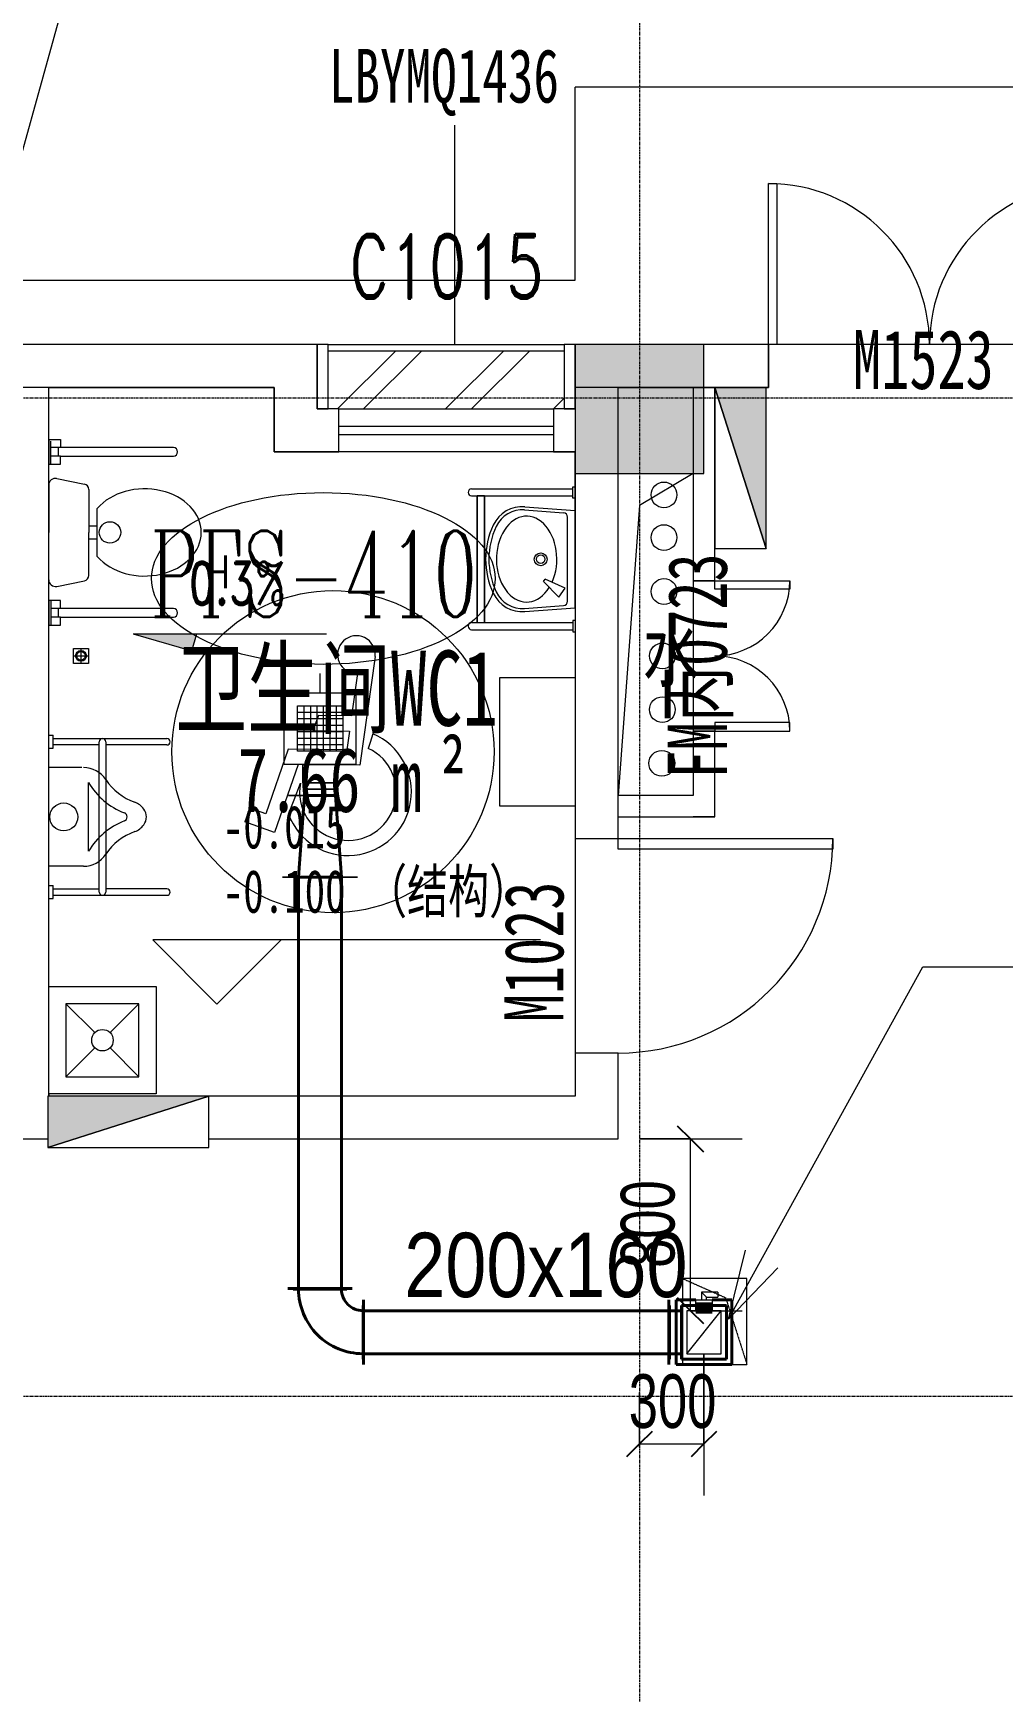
# Model space of a CAD drawing. Header units: millimetres. Extents: x 147808 to 200719, y -28592 to 8154.
# Drawn here: x 162478 to 166991, y -6025 to 1700 of the extents above; entities that cross this region are included whole.
import ezdxf

# ---------------------------------------------------------------- set-up
doc = ezdxf.new("R2010")
doc.units = ezdxf.units.MM
doc.linetypes.add('TJ Dash 2x', pattern=[3, 2, -1])
doc.linetypes.add('轴网线', pattern=[22.24, 12.7, -3.18, 3.18, -3.18])
for name, color, linetype, lineweight in [('0-1', 7, 'Continuous', 5), ('A-ANNO-DIMS', 7, 'Continuous', 5), ('A-ANNO-DIMS-100', 7, 'Continuous', 5), ('M-EQPM-IDEN', 7, 'Continuous', 5)]:
    doc.layers.add(name, color=color, linetype=linetype, lineweight=lineweight)
for name, color, linetype, lineweight, true_color in [('0-2', 7, 'Continuous', 5, 0x515151), ('A-ANNO-NOTE-1', 7, 'Continuous', 5, 0x515151), ('A-ANNO-NOTE-2', 7, 'Continuous', 5, 0x5151ff), ('A-ANNO-NOTE-3', 7, 'Continuous', 5, 0x888888), ('A-AREA-IDEN-1', 7, 'Continuous', 5, 0x515151), ('A-DETL-1', 7, 'TJ Dash 2x', 5, 0x5151ff), ('A-DETL-GENF-1', 7, 'Continuous', 5, 0xe1e1e1), ('A-DETL-GENF-2', 7, 'Continuous', 5, 0x515151), ('A-DETL-GENF-3', 7, 'Continuous', 5, 0x888888), ('A-DETL-MEDM-1', 7, 'Continuous', 5, 0x515151), ('A-DETL-WIDE-1', 7, 'Continuous', 80, 0xff8000), ('A-DOOR-1', 7, 'Continuous', 5, 0x515151), ('A-DOOR-2', 7, 'Continuous', 5, 0x5151be), ('A-DOOR-IDEN-1', 7, 'Continuous', 5, 0x515151), ('A-FLOR-1', 7, 'Continuous', 5, 0x7f7f7f), ('A-GENM-1', 7, 'Continuous', 5, 0xff51ff), ('A-GLAZ-1', 7, 'Continuous', 5, 0x515151), ('A-GLAZ-CWMG-1', 7, 'Continuous', 5, 0x8b8b8b), ('A-GLAZ-CWMG-2', 7, 'Continuous', 5, 0x515151), ('A-GLAZ-IDEN-1', 7, 'Continuous', 5, 0x515151), ('A-WALL-1', 7, 'Continuous', 5, 0x515151), ('A-WALL-IDEN-1', 7, 'Continuous', 5, 0x5151ff), ('A-WALL-IDEN-2', 7, 'Continuous', 5, 0x515151), ('G-ANNO-DIMS-1', 7, 'Continuous', 5, 0x515151), ('G-ANNO-DIMS-2', 7, 'Continuous', 5, 0x5151ff), ('G-ANNO-TEXT-2', 3, 'Continuous', 5, 0x00ff00), ('M-EQPM-1', 4, 'Continuous', 5, 0x00ffff), ('M-EQPM-IDEN-1', 3, 'Continuous', 5, 0x00ff00), ('M-HVAC-DUCT-1', 7, 'Continuous', 40, 0xff8000), ('M-HVAC-DUCT-2', 7, 'Continuous', 5, 0xff8000), ('M-HVAC-DUCT-7', 7, 'Continuous', 13, 0xff8000), ('M-HVAC-DUCT-8', 7, 'Continuous', 80, 0xff8000), ('M-HVAC-DUCT-ANNO-1', 7, 'Continuous', 5, 0xff8000), ('M-HVAC-DUCT-IDEN-1', 3, 'Continuous', 5, 0x00ff00), ('P-SANR-FIXT-1', 7, 'Continuous', 5, 0x515151), ('Q-SPCQ-1', 7, 'Continuous', 5, 0x515151), ('S-GRID-1', 7, '轴网线', 5, 0x5151ff)]:
    doc.layers.add(name, color=color, linetype=linetype, lineweight=lineweight, true_color=true_color)
doc.styles.add('Arial', font='arial.ttf', dxfattribs={"width": 0.7, "height": 250})
doc.styles.add('Complex', font='complex_.ttf', dxfattribs={"width": 0.6, "height": 400})
doc.styles.add('RomanD', font='romand__.ttf', dxfattribs={"width": 0.7, "height": 300})
doc.styles.add('RomanD_1', font='romand__.ttf', dxfattribs={"width": 0.7, "height": 200})
doc.styles.add('TJ_FangSong_Narrow_1', font='', dxfattribs={"height": 300})
doc.styles.add('仿宋_2', font='', dxfattribs={"width": 0.7, "height": 275})
doc.styles.add('仿宋_3', font='', dxfattribs={"width": 0.7, "height": 200})
doc.styles.add('仿宋_4', font='', dxfattribs={"width": 0.7, "height": 250})
doc.styles.add('黑体', font='', dxfattribs={"width": 0.7, "height": 300})
doc.styles.add('黑体_1', font='', dxfattribs={"width": 0.7, "height": 350})
doc.styles.get('TJ_FangSong_Narrow_1').set_extended_font_data('TJ_FangSong_Narrow')
doc.styles.get('仿宋_2').set_extended_font_data('FangSong')
doc.styles.get('仿宋_3').set_extended_font_data('FangSong')
doc.styles.get('仿宋_4').set_extended_font_data('FangSong')
doc.styles.get('黑体').set_extended_font_data('SimHei')
doc.styles.get('黑体_1').set_extended_font_data('SimHei')
doc.dimstyles.new('对角线-1_2_250_近', dxfattribs={"dimscale": 304.8, "dimtxt": 255.06485, "dimasz": 0.393701, "dimexe": 0.787402, "dimexo": 0.328084, "dimgap": 0, "dimtad": 1, "dimdec": 0, "dimzin": 0, "dimdsep": 46, "dimtxsty": 'Arial', "dimblk1": 'OBLIQUE', "dimblk2": 'OBLIQUE', "dimsah": 1, "dimcen": 0.09, "dimazin": 0, "dimtfac": 1, "dimtdec": 4, "dimtix": 1, "dimtmove": 0, "dimatfit": 3, "dimfxl": 1, "dimtvp": 1, "dimtolj": 1, "dimtzin": 0, "dimarcsym": 2})

# ---------------------------------------------------------------- blocks, each defined once
blk = doc.blocks.new('TJ单扇平开门 - M1023-2001523-10-001 一层空调通风平面图')
at = {"layer": 'A-DOOR-1'}
for p, q in [((450, -100), (500, -100)), ((450, -1100), (450, -100)), ((500, -100), (500, -1100)), ((500, -1100), (450, -1100))]:
    blk.add_line(p, q, dxfattribs=at)
at = {"layer": 'A-DOOR-2'}
blk.add_arc((500, -100), 1000, 180, 270, dxfattribs=at)
blk = doc.blocks.new('TJ双扇平开门 - M1523-1543865-10-001 一层空调通风平面图')
at = {"layer": 'A-DOOR-1'}
for p, q in [((-750, 100), (-750, 850)), ((-750, 850), (-710, 850)), ((-710, 850), (-710, 100)), ((750, 850), (710, 850)), ((710, 850), (710, 100)), ((750, 100), (750, 850)), ((-710, 100), (-750, 100)), ((710, 100), (750, 100))]:
    blk.add_line(p, q, dxfattribs=at)
at = {"layer": 'A-DOOR-2'}
for centre, start, end in [((-750, 100), 0, 90), ((750, 100), 90, 180)]:
    blk.add_arc(centre, 750, start, end, dxfattribs=at)
blk = doc.blocks.new('挂墙式小便器安全抓杆 - 标准-1341416-10-001 一层空调通风平面图')
at = {"layer": 'Q-SPCQ-1'}
for p, q in [((-380, 0), (-380, -20)), ((-380, 0), (-320, 0)), ((-320, 0), (-320, -20)), ((320, 0), (320, -20)), ((320, 0), (380, 0)), ((380, 0), (380, -20)), ((-380, -20), (-320, -20)), ((-365, -20), (-365, -550)), ((-335, -20), (-335, -235)), ((320, -20), (380, -20)), ((335, -235), (335, -20)), ((365, -20), (365, -550)), ((-350, -235), (350, -235)), ((350, -265), (-350, -265)), ((-335, -550), (-335, -265)), ((335, -550), (335, -265))]:
    blk.add_line(p, q, dxfattribs=at)
for centre, start, end in [((-350, -250), 90, 270), ((350, -250), 270, 90), ((-350, -550), 180, 0), ((350, -550), 180, 0)]:
    blk.add_arc(centre, 15, start, end, dxfattribs=at)
blk = doc.blocks.new('无障碍座便器配抓杆 1 - 标准-1342777-10-001 一层空调通风平面图')
at = {"layer": 'Q-SPCQ-1'}
for p, q in [((-317.5, 0), (-432.5, 0)), ((-432.5, 0), (-432.5, -54)), ((432.5, 0), (317.5, 0)), ((317.5, 0), (317.5, -54)), ((432.5, 0), (432.5, -54)), ((-317.5, -10), (-432.5, -10)), ((-432.5, -54), (-395, -54)), ((-395, -54), (-395, -10)), ((-355, -44), (-395, -44)), ((-395, -54), (-395, -580)), ((-355, -54), (-355, -10)), ((-355, -580), (-355, -54)), ((-355, -54), (-317.5, -54)), ((-317.5, -54), (-317.5, 0)), ((317.5, -10), (425, -10)), ((317.5, -54), (355, -54)), ((355, -54), (355, -10)), ((395, -44), (355, -44)), ((355, -54), (355, -580)), ((395, -54), (395, -10)), ((395, -580), (395, -54)), ((432.5, -54), (395, -54))]:
    blk.add_line(p, q, dxfattribs=at)
for centre in [(-375, -580), (375, -580)]:
    blk.add_arc(centre, 20, 180, 360, dxfattribs=at)
blk = doc.blocks.new('地漏 2D - 地漏 2D-1345155-10-001 一层空调通风平面图')
at = {"layer": 'Q-SPCQ-1'}
for p, q in [((-35, -35), (-35, 35)), ((-35, 35), (35, 35)), ((-35, 0), (35, 0)), ((0, 35), (0, -35)), ((35, 35), (35, -35)), ((35, -35), (-35, -35))]:
    blk.add_line(p, q, dxfattribs=at)
for radius in [25, 20]:
    blk.add_circle((0, 0), radius, dxfattribs=at)
blk = doc.blocks.new('无障碍放物台 2D-3D - 无障碍放物台 2D-3D-1356333-10-001 一层空调通风平面图')
at = {"layer": 'P-SANR-FIXT-1'}
for p, q in [((0, -350), (0, 0)), ((0, 0), (600, 0)), ((600, 0), (600, -350)), ((600, -350), (0, -350))]:
    blk.add_line(p, q, dxfattribs=at)
blk = doc.blocks.new('TJ无障碍-标志 - 1500-874011-10-001 一层空调通风平面图')
at = {"layer": 'A-GENM-1'}
for p, q in [((119.5, 347.7), (47.3, -158.8)), ((37.3, 268.7), (9.8, 70.2)), ((-144.1, 72.1), (-170.7, 2.1)), ((-170.7, 2.1), (0, 0)), ((9.8, 70.2), (-144.1, 72.1)), ((0, 0), (-12.8, -87.7)), ((96.2, -53.8), (87.4, -80.6)), ((109.3, -13.4), (96.2, -53.8)), ((-285.3, -84.4), (-389.9, -385.8)), ((-12.8, -87.7), (-285.3, -84.4)), ((-239.3, -155.3), (-349.5, -472.7)), ((47.3, -158.8), (-239.3, -155.3)), ((-258.2, -320.3), (-228.4, -243)), ((-463.8, -358.9), (-487, -422.8)), ((-389.9, -385.8), (-463.8, -358.9)), ((-284.1, -387.5), (-258.2, -320.3)), ((-349.5, -472.7), (-487, -422.8))]:
    blk.add_line(p, q, dxfattribs=at)
blk.add_circle((-76.9, -96), 750, dxfattribs=at)
for centre, radius, start, end in [((32, 356.2), 87.6, 354.22611, 273.45716), ((-7.3, -284.7), 295.3, 200.38031, 66.73279), ((-7.3, -284.7), 225, 169.32254, 65.09989)]:
    blk.add_arc(centre, radius, start, end, dxfattribs=at)
blk = doc.blocks.new('左右推拉窗 - C1015-1399711-10-001 一层空调通风平面图')
at = {"layer": 'A-GLAZ-1'}
for p, q in [((-490.5, -166.9), (-490.5, 33.1)), ((-490.5, 33.1), (509.5, 33.1)), ((509.5, 33.1), (509.5, -166.9)), ((-490.5, -46.9), (509.5, -46.9)), ((509.5, -86.9), (-490.5, -86.9)), ((509.5, -166.9), (-490.5, -166.9))]:
    blk.add_line(p, q, dxfattribs=at)
blk = doc.blocks.new('矩形竖梃 - 50_300mm 长方形-1954927-10-001 一层空调通风平面图')
at = {"layer": 'A-GLAZ-CWMG-1'}
h = blk.add_hatch(dxfattribs=at)
h.set_pattern_fill('FP_4', color=256, style=0, pattern_type=2)
h.set_pattern_definition([(45, (0, 0), (-251.4472, 251.4472), []), (45, (0, 381), (-251.4472, 251.4472), [])])
h.paths.add_polyline_path([(164900, -50), (164950, -50), (164950, 220), (163850, 220), (163850, -50), (164355.5, -50)], flags=0)
at = {"layer": 'A-GLAZ-CWMG-2'}
for p, q in [((163900, -50), (163850, -50)), ((164950, -50), (164900, -50))]:
    blk.add_line(p, q, dxfattribs=at)
blk = doc.blocks.new('矩形竖梃 - 50_300mm 长方形-V15-10-001 一层空调通风平面图')
at = {"layer": 'A-GLAZ-CWMG-2'}
for p, q in [((-50, 300), (0, 300)), ((-50, 0), (-50, 300)), ((0, 300), (0, 0)), ((0, 0), (-50, 0))]:
    blk.add_line(p, q, dxfattribs=at)
blk = doc.blocks.new('矩形竖梃 - 50_300mm 长方形-V16-10-001 一层空调通风平面图')
at = {"layer": 'A-GLAZ-CWMG-2'}
for p, q in [((0, 300), (-50, 300)), ((-50, 300), (-50, 0)), ((0, 0), (0, 300)), ((-50, 0), (0, 0))]:
    blk.add_line(p, q, dxfattribs=at)
blk = doc.blocks.new('矩形竖梃 - 30mm 正方形-1943085-10-001 一层空调通风平面图')
at = {"layer": 'A-GLAZ-CWMG-2'}
for p, q in [((163850, 250), (164950, 250)), ((164950, 220), (163850, 220))]:
    blk.add_line(p, q, dxfattribs=at)
blk = doc.blocks.new('TJ坐便器-冲洗水箱 - 标准-853893-10-001 一层空调通风平面图')
at = {"layer": 'A-DETL-GENF-2'}
for p, q in [((-251.1, -56.8), (-225, -185.9)), ((-221, -20), (0, -20)), ((221, -20), (0, -20)), ((251.1, -56.8), (225, -185.9)), ((-200.5, -206), (0, -206)), ((-30, -206), (-30, -246)), ((200.5, -206), (0, -206)), ((30, -206), (30, -246)), ((-112.2, -246), (112.2, -246))]:
    blk.add_line(p, q, dxfattribs=at)
blk.add_circle((0, -305), 50, dxfattribs=at)
for centre, radius, start, end in [((-221, -50.7), 30.7, 90, 191.41939), ((221, -50.7), 30.7, 348.58061, 90), ((-200.5, -181), 25, 191.41939, 270), ((200.5, -181), 25, 270, 348.58061)]:
    blk.add_arc(centre, radius, start, end, dxfattribs=at)
blk.add_ellipse((0, -466), major_axis=(0, 264), ratio=0.768939, start_param=0.585686, end_param=5.6975, dxfattribs=at)
blk = doc.blocks.new('无障碍洗脸盆 2D-3D - 无障碍洗脸盆 2D-3D-1354826-10-001 一层空调通风平面图')
at = {"layer": 'A-DETL-GENF-2'}
for p, q in [((-328, 481.5), (-328, 10)), ((-295, 481.5), (-295, 10)), ((295, 481.5), (295, 10)), ((328, 481.5), (328, 10)), ((-295, 455), (295, 455)), ((295, 455), (-295, 455)), ((-295, 455), (-295, 422)), ((295, 422), (-295, 422)), ((-295, 422), (295, 422)), ((295, 422), (295, 455)), ((-244, 234), (-226.8, 0)), ((-229.1, 235.1), (-215.7, 53.5)), ((230, 235.1), (216.7, 53.5)), ((245, 234), (227.8, 0)), ((-176.1, 75.2), (-104.3, 147)), ((-135.1, 46.5), (-92.2, 138.5)), ((-104.3, 147), (-92.2, 138.5)), ((-338, 10), (-338, 0)), ((-285, 10), (-338, 10)), ((-285, 0), (-338, 0)), ((-285, 0), (-285, 10)), ((-226.8, 0), (227.8, 0)), ((-195.8, 35), (196.7, 35)), ((-176.1, 75.2), (-135.1, 46.5)), ((285, 10), (338, 10)), ((285, 0), (285, 10)), ((285, 0), (338, 0)), ((338, 10), (338, 0))]:
    blk.add_line(p, q, dxfattribs=at)
for radius in [30, 20]:
    blk.add_circle((0, 160), radius, dxfattribs=at)
for centre, radius, start, end in [((-311.5, 481.5), 16.5, 0, 180), ((311.5, 481.5), 16.5, 0, 180), ((0.5, 43), 373.2, 64.83077, 115.16923), ((0.5, 43), 358.2, 64.83077, 115.16923), ((-94.4, 245), 150, 115.16923, 184.20947), ((-94.4, 245), 135, 115.16923, 184.20947), ((95.4, 245), 135, 355.79053, 64.83077), ((95.4, 245), 150, 355.79053, 64.83077), ((-195.8, 55), 20, 184.20947, 270), ((196.7, 55), 20, 270, 355.79053)]:
    blk.add_arc(centre, radius, start, end, dxfattribs=at)
blk.add_ellipse((0.5, 225.6), major_axis=(200, 0), ratio=0.703058, start_param=4.145617, end_param=10.275831, dxfattribs=at)
blk = doc.blocks.new('TJ小便器-壁挂式 - 标准-869850-10-001 一层空调通风平面图')
at = {"layer": 'A-DETL-GENF-2'}
for p, q in [((162703.2, -1720), (162550, -1720)), ((162550, -2180), (162550, -1720)), ((162735, -2110), (162735, -1790)), ((162711.2, -2180), (162550, -2180))]:
    blk.add_line(p, q, dxfattribs=at)
blk.add_circle((162620, -1950), 65, dxfattribs=at)
for centre, radius, start, end in [((162711.2, -1845), 125, 33.3897, 90), ((163039.6, -1628.5), 268.3, 213.3897, 250.50602), ((163025.5, -1616.2), 338.5, 210.89349, 248.60828), ((162920, -1966.3), 90, 36.06567, 70.50602), ((162942.4, -1950), 62.3, 323.93433, 36.06567), ((163025.5, -2283.8), 338.5, 111.39172, 149.10651), ((162894.7, -1950), 20, 291.39172, 68.60828), ((162920, -1933.7), 90, 289.49398, 323.93433), ((163039.6, -2271.5), 268.3, 109.49398, 146.6103), ((162711.2, -2055), 125, 270, 326.6103)]:
    blk.add_arc(centre, radius, start, end, dxfattribs=at)
blk = doc.blocks.new('TJ双扇平开门 - FMC0723-2632022-10-001 一层空调通风平面图')
at = {"layer": 'A-DOOR-1'}
for p, q in [((-350, 50), (-350, 400)), ((-350, 400), (-310, 400)), ((-310, 400), (-310, 50)), ((350, 400), (310, 400)), ((310, 400), (310, 50)), ((350, 50), (350, 400)), ((-310, 50), (-350, 50)), ((310, 50), (350, 50))]:
    blk.add_line(p, q, dxfattribs=at)
at = {"layer": 'A-DOOR-2'}
for centre, start, end in [((-350, 50), 0, 90), ((350, 50), 90, 180)]:
    blk.add_arc(centre, 350, start, end, dxfattribs=at)
blk = doc.blocks.new('拖布池2 2D - 拖布池2 2D-V17-10-001 一层空调通风平面图')
at = {"layer": 'P-SANR-FIXT-1'}
for p, q in [((-250, -250), (-250, 250)), ((-250, 250), (250, 250)), ((250, 250), (250, -250)), ((-170, 170), (-35.4, 35.4)), ((-170, 170), (-170, -170)), ((170, 170), (-170, 170)), ((170, 170), (35.4, 35.4)), ((170, -170), (170, 170)), ((-35.4, -35.4), (-170, -170)), ((35.4, -35.4), (170, -170)), ((-170, -170), (170, -170)), ((250, -250), (-250, -250))]:
    blk.add_line(p, q, dxfattribs=at)
blk.add_circle((0, 0), 50, dxfattribs=at)
blk = doc.blocks.new('消火栓明装 - 消火栓明装-1641868-10-001 一层空调通风平面图')
at = {"layer": 'A-DETL-GENF-3'}
blk.add_hatch(color=256, dxfattribs=at).paths.add_polyline_path([(-375, -240), (375, 0), (-375, 0)], flags=0)
at = {"layer": 'A-DETL-GENF-2'}
for p, q in [((375, 0), (-375, -240)), ((-375, -240), (375, 0)), ((375, 0), (-375, 0)), ((-375, 0), (-375, -240)), ((375, -240), (375, 0)), ((-375, -240), (375, -240))]:
    blk.add_line(p, q, dxfattribs=at)
blk = doc.blocks.new('雨水管 2d - 地漏 R50-1793327-10-001 一层空调通风平面图')
at = {"layer": 'Q-SPCQ-1'}
blk.add_circle((0, 0), 60, dxfattribs=at)
blk = doc.blocks.new('TJ符号_排水箭头_小 - 排水箭头 小-2094122-10-001 一层空调通风平面图')
at = {"layer": 'A-ANNO-NOTE-3'}
blk.add_hatch(color=256, dxfattribs=at).paths.add_polyline_path([(2.73, -0.78), (0, 0), (2.953, 0)], flags=0)
at = {"layer": 'A-ANNO-NOTE-2'}
for p, q in [((0, 0), (2.73, -0.78)), ((0, 0), (9, 0)), ((2.73, -0.78), (2.953, 0))]:
    blk.add_line(p, q, dxfattribs=at)
blk = doc.blocks.new('高程点 - 相对高程点-103621-10-001 一层空调通风平面图')
at = {"layer": 'G-ANNO-DIMS-2'}
for p, q in [((15.062, 2.987), (-2.987, 2.987)), ((0, 0), (-2.987, 2.987)), ((0, 0), (2.987, 2.987))]:
    blk.add_line(p, q, dxfattribs=at)
blk = doc.blocks.new('YXQH_AR_B9-20_rvt-1-10-001 一层空调通风平面图')
at = {"layer": 'A-DETL-GENF-1'}
h = blk.add_hatch(color=256, dxfattribs=at)
h.paths.add_polyline_path([(173675, -17700), (174325, -17700), (174325, -17050), (173675, -17050)], flags=0)
h.paths.add_polyline_path([(191516.7, -17700), (191650, -17700), (191650, -17100), (191050, -17100), (191050, -17700), (191450, -17700)], flags=0)
h.paths.add_polyline_path([(183000, -17700), (183000, -17100), (182400, -17100), (182400, -17700)], flags=0)
h.paths.add_polyline_path([(165000, -17650), (165600, -17650), (165600, -17050), (165000, -17050), (165000, -17478.6)], flags=0)
h.paths.add_polyline_path([(156350, -17650), (156950, -17650), (156950, -17050), (156350, -17050), (156350, -17450)], flags=0)
h.paths.add_polyline_path([(171300, -9350), (171300, -8750), (170700, -8750), (170700, -9350), (171100, -9350)], flags=0)
h.paths.add_polyline_path([(176400, -9050), (176800, -9050), (176800, -8450), (176200, -8450), (176200, -9050)], flags=0)
h.paths.add_polyline_path([(191578.1, -9050), (191650, -9050), (191650, -8450), (191050, -8450), (191050, -9050), (191450, -9050)], flags=0)
h.paths.add_polyline_path([(183000, -9050), (183000, -8450), (182400, -8450), (182400, -9050)], flags=0)
h.paths.add_polyline_path([(156950, -9000), (156950, -8400), (156350, -8400), (156350, -9000), (156550, -9000)], flags=0)
h.paths.add_polyline_path([(165000, -9000), (165600, -9000), (165600, -8400), (165000, -8400)], flags=0)
h.paths.add_polyline_path([(191250, -7200), (191650, -7200), (191650, -6800), (191250, -6800), (191250, -7000)], flags=0)
h.paths.add_polyline_path([(182950, -7000), (182950, -6500), (182550, -6500), (182550, -7000)], flags=0)
h.paths.add_polyline_path([(171100, -6350), (171100, -5950), (170900, -5950), (170900, -6350)], flags=0)
h.paths.add_polyline_path([(173750, -6350), (173950, -6350), (173950, -5950), (173750, -5950), (173750, -6150)], flags=0)
h.paths.add_polyline_path([(168050, -6350), (168250, -6350), (168250, -5950), (168050, -5950), (168050, -6150)], flags=0)
h.paths.add_polyline_path([(173873.6, -4365), (173950, -4365), (173950, -3965), (173750, -3965), (173750, -4365)], flags=0)
h.paths.add_polyline_path([(171042.4, -4365), (171100, -4365), (171100, -3965), (170900, -3965), (170900, -4365)], flags=0)
h.paths.add_polyline_path([(168250, -4365), (168250, -3965), (168050, -3965), (168050, -4365), (168126.4, -4365)], flags=0)
h.paths.add_polyline_path([(168050, -2025), (168250, -2025), (168250, -1625), (168050, -1625)], flags=0)
h.paths.add_polyline_path([(173750, -2025), (173950, -2025), (173950, -1625), (173750, -1625), (173750, -1885)], flags=0)
h.paths.add_polyline_path([(170958.9, -1775), (171100, -1775), (171100, -1375), (170900, -1375), (170900, -1775)], flags=0)
h.paths.add_polyline_path([(165015.3, -350), (165600, -350), (165600, 250), (165000, 250), (165000, -350), (165012.5, -350)], flags=0)
h.paths.add_polyline_path([(156950, -350), (156950, 250), (156350, 250), (156350, -350), (156550, -350)], flags=0)
h.paths.add_polyline_path([(176600, -350), (176800, -350), (176800, 250), (176200, 250), (176200, -350), (176550, -350)], flags=0)
at = {"layer": '0-2'}
for p, q in [((165550, -350), (165300, -500.2)), ((165300, -500.2), (165200, -1850))]:
    blk.add_line(p, q, dxfattribs=at)
at = {"layer": 'A-DETL-1'}
for p, q in [((165000, 550), (165000, 1450)), ((165000, 1450), (177900, 1450)), ((156050, 550), (165000, 550)), ((165800, -4100), (165500, -4100)), ((165500, -4100), (165500, -4500)), ((165500, -4100), (165701, -4189.5)), ((165800, -4500), (165800, -4100)), ((165701, -4189.5), (165800, -4500)), ((165500, -4500), (165800, -4500))]:
    blk.add_line(p, q, dxfattribs=at)
at = {"layer": 'A-DETL-MEDM-1'}
for p, q in [((165600, 250), (165000, 250)), ((165000, 250), (165000, -250)), ((165600, -350), (165600, 250)), ((165000, -250), (165000, -350)), ((165000, -350), (165200, -350)), ((165200, -350), (165550, -350)), ((165550, -350), (165600, -350))]:
    blk.add_line(p, q, dxfattribs=at)
at = {"layer": 'A-FLOR-1'}
for p, q in [((165940, 250), (165900, 250)), ((165900, 250), (165900, 50)), ((167360, 250), (165940, 250)), ((162550, 50), (162350, 50)), ((162550, -192.5), (162550, 50)), ((163600, 50), (162550, 50)), ((163600, -250), (163600, 50)), ((165550, 50), (165000, 50)), ((165000, 50), (165000, -250)), ((165650, 50), (165550, 50)), ((165900, 50), (165890, 50)), ((162550, -307.5), (162550, -192.5)), ((162550, -942.5), (162550, -307.5)), ((163900, -250), (163600, -250)), ((165000, -250), (164900, -250)), ((165000, -250), (165000, -412)), ((165000, -350), (165000, -250)), ((165000, -412), (165000, -350)), ((165200, -350), (165550, -350)), ((165200, -1850), (165200, -350)), ((165550, -350), (165550, -850)), ((165000, -412), (165000, -465)), ((165000, -465), (165000, -522.2)), ((165000, -522.2), (165000, -465)), ((165000, -522.2), (165000, -976.8)), ((165550, -850), (165550, -1550)), ((162550, -1057.5), (162550, -942.5)), ((165000, -976.8), (165000, -1035)), ((162550, -1570), (162550, -1057.5)), ((165000, -1035), (165000, -1088)), ((165000, -1088), (165000, -1300)), ((165000, -1300), (165000, -1900)), ((162550, -1630), (162550, -1570)), ((165550, -1550), (165550, -1850)), ((162550, -2270), (162550, -1630)), ((165550, -1850), (165200, -1850)), ((165000, -1900), (165000, -2050)), ((165000, -2050), (165000, -3050)), ((162550, -2330), (162550, -2270)), ((162550, -2740), (162550, -2330)), ((162550, -3240), (162550, -2740)), ((165000, -3050), (165000, -3250)), ((162550, -3250), (162550, -3240)), ((162550, -3240), (162550, -3250)), ((165000, -3250), (163295, -3250))]:
    blk.add_line(p, q, dxfattribs=at)
at = {"layer": 'A-WALL-1'}
for p, q in [((163800, 250), (156550, 250)), ((163800, 50), (163800, 250)), ((165900, 250), (165000, 250)), ((165000, 250), (165000, 50)), ((165900, 50), (165900, 250)), ((162550, -3250), (162550, 50)), ((162550, 50), (163600, 50)), ((163600, 50), (163600, -250)), ((163800, -50), (163800, 50)), ((165000, 50), (165000, -50)), ((165200, 50), (165550, 50)), ((165200, -1850), (165200, 50)), ((165550, 50), (165550, -850)), ((165550, 50), (165650, 50)), ((165550, 50), (165550, -850)), ((165650, 50), (165900, 50)), ((165650, -850), (165650, 50)), ((163900, -50), (163800, -50)), ((165000, -50), (164900, -50)), ((163600, -250), (163800, -250)), ((163800, -250), (163900, -250)), ((164900, -250), (165000, -250)), ((165000, -250), (165000, -2050)), ((165650, -850), (165650, -700)), ((165550, -850), (165650, -850)), ((165650, -850), (165550, -850)), ((165650, -1550), (165550, -1550)), ((165550, -1550), (165550, -1850)), ((165550, -1550), (165650, -1550)), ((165550, -1550), (165550, -1850)), ((165650, -1950), (165650, -1550)), ((165650, -1950), (165650, -1550)), ((165550, -1850), (165200, -1850)), ((165550, -1850), (165200, -1850)), ((165200, -1950), (165200, -1850)), ((165200, -2050), (165200, -1950)), ((165200, -1950), (165550, -1950)), ((165200, -1950), (165550, -1950)), ((165550, -1950), (165650, -1950)), ((165650, -1950), (165550, -1950)), ((165000, -2050), (165200, -2050)), ((165200, -3050), (165000, -3050)), ((165000, -3050), (165000, -3250)), ((165200, -3250), (165200, -3050)), ((165000, -3250), (163295, -3250)), ((165200, -3450), (165200, -3250)), ((162350, -3450), (162545, -3450)), ((163295, -3450), (165200, -3450))]:
    blk.add_line(p, q, dxfattribs=at)
at = {"layer": 'A-WALL-IDEN-1'}
blk.add_line((164439.7, 250), (164439.7, 1271.4), dxfattribs=at)
at = {"layer": 'S-GRID-1'}
for p, q in [((165300, 7353.7), (165300, -27792.2)), ((198349.8, 0), (148741.6, 0)), ((198349.8, -4650), (148741.6, -4650))]:
    blk.add_line(p, q, dxfattribs=at)
at = {"layer": '0-2'}
for name, p in [('TJ双扇平开门 - M1523-1543865-10-001 一层空调通风平面图', (166650, 150)), ('矩形竖梃 - 30mm 正方形-1943085-10-001 一层空调通风平面图', (0, 0)), ('矩形竖梃 - 50_300mm 长方形-1954927-10-001 一层空调通风平面图', (0, 0)), ('左右推拉窗 - C1015-1399711-10-001 一层空调通风平面图', (164390.5, -83.1)), ('TJ无障碍-标志 - 1500-874011-10-001 一层空调通风平面图', (163950, -1550)), ('地漏 2D - 地漏 2D-1345155-10-001 一层空调通风平面图', (162700, -1200)), ('TJ小便器-壁挂式 - 标准-869850-10-001 一层空调通风平面图', (0, 0)), ('拖布池2 2D - 拖布池2 2D-V17-10-001 一层空调通风平面图', (162800, -2990)), ('消火栓明装 - 消火栓明装-1641868-10-001 一层空调通风平面图', (162920, -3250))]:
    blk.add_blockref(name, p, dxfattribs=at)
for name, p, rotation in [('矩形竖梃 - 50_300mm 长方形-V16-10-001 一层空调通风平面图', (163800, 250), 180), ('消火栓明装 - 消火栓明装-1641868-10-001 一层空调通风平面图', (165890, -325), 270.0000000000021), ('无障碍座便器配抓杆 1 - 标准-1342777-10-001 一层空调通风平面图', (162550, -625), 89.99999999999542), ('TJ坐便器-冲洗水箱 - 标准-853893-10-001 一层空调通风平面图', (162530, -625), 89.99999999999761), ('无障碍洗脸盆 2D-3D - 无障碍洗脸盆 2D-3D-1354826-10-001 一层空调通风平面图', (165000, -750), 89.99999999999972), ('雨水管 2d - 地漏 R50-1793327-10-001 一层空调通风平面图', (165413.9, -450.2), 89.9999999999999), ('雨水管 2d - 地漏 R50-1793327-10-001 一层空调通风平面图', (165413.9, -648.9), 89.9999999999999), ('雨水管 2d - 地漏 R50-1793327-10-001 一层空调通风平面图', (165413.9, -900.2), 89.9999999999999), ('TJ双扇平开门 - FMC0723-2632022-10-001 一层空调通风平面图', (165600, -1200), 270), ('雨水管 2d - 地漏 R50-1793327-10-001 一层空调通风平面图', (165406.6, -1200), 89.9999999999999), ('无障碍放物台 2D-3D - 无障碍放物台 2D-3D-1356333-10-001 一层空调通风平面图', (164650, -1900), 90.0000000000011), ('雨水管 2d - 地漏 R50-1793327-10-001 一层空调通风平面图', (165406.3, -1450.4), 89.9999999999999), ('挂墙式小便器安全抓杆 - 标准-1341416-10-001 一层空调通风平面图', (162550, -1950), 90.0000000000001), ('雨水管 2d - 地漏 R50-1793327-10-001 一层空调通风平面图', (165403.8, -1700.4), 89.9999999999999), ('TJ单扇平开门 - M1023-2001523-10-001 一层空调通风平面图', (165100, -2550), 90)]:
    blk.add_blockref(name, p, dxfattribs=dict(at, rotation=rotation))
at = {"layer": '0-2', "extrusion": (0, 0, -1), "rotation": 180}
blk.add_blockref('矩形竖梃 - 50_300mm 长方形-V15-10-001 一层空调通风平面图', (-165000, 250), dxfattribs=at)
at = {"layer": '0-2'}
for name, p, xscale, yscale, zscale in [('TJ符号_排水箭头_小 - 排水箭头 小-2094122-10-001 一层空调通风平面图', (162943.3, -1097.8), 100, 100, 100), ('高程点 - 相对高程点-103621-10-001 一层空调通风平面图', (163332.7, -2821.9), 99.99999999999993, 99.99999999999993, 99.99999999999993)]:
    blk.add_blockref(name, p, dxfattribs=dict(at, xscale=xscale, yscale=yscale, zscale=zscale))
at = {"layer": 'A-ANNO-NOTE-1', "insert": (163203.3, -762.1), "char_height": 200, "width": 611.688, "attachment_point": 1, "style": 'RomanD_1'}
blk.add_mtext('0.3%', dxfattribs=at)
at = {"layer": 'A-AREA-IDEN-1', "attachment_point": 1}
for s, insert, char_height, width, style in [('\\f仿宋|b0|i0|c134|p49|;\\W.7;水', (165315, -1038.9), 275, 347.932, '仿宋_2'), ('卫生间WC1', (163139.5, -1175.3), 350, 1969.746, '黑体_1'), ('\\f黑体|b0|i0|c134|p49|;\\W.7;²', (164373.5, -1627), 300, 123.46, '黑体'), ('7.66 m', (163428.9, -1627), 300, 1144.81, '黑体')]:
    blk.add_mtext(s, dxfattribs=dict(at, insert=insert, char_height=char_height, width=width, style=style))
at = {"layer": 'A-DOOR-IDEN-1', "insert": (166294.1, 318.2), "char_height": 275, "width": 869.831, "attachment_point": 1, "style": '仿宋_2'}
blk.add_mtext('M1523', dxfattribs=at)
at = {"layer": 'A-DOOR-IDEN-1', "char_height": 275, "attachment_point": 1, "rotation": 90, "style": '仿宋_2'}
for s, insert, width in [('FM丙0723', (165431.8, -1771.2), 1391.729), ('M1023', (164670.8, -2905.9), 869.831)]:
    blk.add_mtext(s, dxfattribs=dict(at, insert=insert, width=width))
at = {"layer": 'A-GLAZ-IDEN-1', "insert": (163947.5, 764.2), "char_height": 300, "width": 1217.763, "attachment_point": 1, "style": 'RomanD'}
blk.add_mtext('C1015', dxfattribs=at)
at = {"layer": 'A-WALL-IDEN-2', "insert": (163853.8, 1627), "char_height": 250, "width": 1414.177, "attachment_point": 1, "style": '仿宋_4'}
blk.add_mtext('LBYMQ1436', dxfattribs=at)
at = {"layer": 'G-ANNO-DIMS-1', "insert": (163360.2, -1896.8), "char_height": 200, "width": 1853.983, "attachment_point": 1, "line_spacing_factor": 0.898273, "style": '仿宋_3'}
blk.add_mtext('-0.015\\P-0.100 （结构）', dxfattribs=at)
blk = doc.blocks.new('M_VD吊顶导管式风机 - PFS-410-2516313-10-001 一层空调通风平面图')
at = {"layer": 'M-EQPM-1'}
for p, q in [((-167, -167), (-167, 167)), ((-167, 167), (167, 167)), ((167, 167), (167, -167)), ((-105.5, 105.5), (105.5, 105.5)), ((-105.5, -105.5), (-105.5, 105.5)), ((-75.4, 105.5), (-75.4, -105.5)), ((-45.2, 105.5), (-45.2, -105.5)), ((-15.1, 105.5), (-15.1, -105.5)), ((15.1, 105.5), (15.1, -105.5)), ((45.2, 105.5), (45.2, -105.5)), ((75.4, 105.5), (75.4, -105.5)), ((105.5, 105.5), (105.5, -105.5)), ((167, -80), (167, 80)), ((167, 80), (252, 80)), ((252, 80), (252, -80)), ((-105.5, 75.4), (105.5, 75.4)), ((-105.5, 45.2), (105.5, 45.2)), ((-105.5, 15.1), (105.5, 15.1)), ((252, -76), (252, 76)), ((252, 76), (282, 76)), ((282, 76), (282, -76)), ((282, -72), (282, 72)), ((282, 72), (312, 72)), ((-105.5, -15.1), (105.5, -15.1)), ((-105.5, -45.2), (105.5, -45.2)), ((-105.5, -75.4), (105.5, -75.4)), ((282, -76), (252, -76)), ((312, -72), (282, -72)), ((105.5, -105.5), (-105.5, -105.5)), ((252, -80), (167, -80)), ((167, -167), (-167, -167))]:
    blk.add_line(p, q, dxfattribs=at)
blk = doc.blocks.new('过渡件_天圆地方_长度 - 45 度-2485725-10-001 一层空调通风平面图')
at = {"layer": 'M-HVAC-DUCT-1'}
for p, q in [((380, 72), (0, 100)), ((0, -100), (0, 100)), ((299.8, 77.9), (380, 72)), ((380, 72), (380, 0)), ((380, 0), (380, -72)), ((0, -100), (380, -72)), ((380, -72), (300.6, -77.9))]:
    blk.add_line(p, q, dxfattribs=at)
at = {"layer": 'M-HVAC-DUCT-2'}
for p, q in [((0, 100), (0, 175)), ((0, 175), (0, -175)), ((380, 147), (380, -72.1)), ((380, 72.1), (380, 147)), ((0, -175), (0, -100))]:
    blk.add_line(p, q, dxfattribs=at)
blk = doc.blocks.new('弯头_矩形弯头_弧形_法兰 - 1_0 W-2485732-10-001 一层空调通风平面图')
at = {"layer": 'M-HVAC-DUCT-1'}
for p, q in [((-150, 203), (-125, 203)), ((150, 203), (-150, 203)), ((-125, 203), (125, 203)), ((-125, 200), (-125, 203)), ((125, 200), (-125, 200)), ((125, 203), (125, 200)), ((125, 203), (150, 203)), ((-203, 125), (-203, 150)), ((-203, 150), (-203, -150)), ((-203, -125), (-203, 125)), ((-203, 125), (-200, 125)), ((-200, 125), (-200, -125)), ((-203, -150), (-203, -125)), ((-200, -125), (-203, -125))]:
    blk.add_line(p, q, dxfattribs=at)
for radius in [100, 300]:
    blk.add_arc((-200, 200), radius, 270, 0, dxfattribs=at)
blk = doc.blocks.new('弯头_矩形弯头_弧形_法兰 - 1_0 W-V21-10-001 一层空调通风平面图')
at = {"layer": 'A-DETL-WIDE-1'}
blk.add_line((165637.5, -4225), (165562.6, -4225), dxfattribs=at)
at = {"layer": 'M-HVAC-DUCT-1'}
for p, q in [((165437, -4225), (165437, -4200)), ((165437, -4200), (165437, -4500)), ((165437, -4475), (165437, -4225)), ((165437, -4225), (165440, -4225)), ((165440, -4225), (165440, -4475)), ((165470, -4500), (165470, -4200)), ((165470, -4200), (165562.5, -4200)), ((165562.5, -4225), (165495, -4225)), ((165495, -4225), (165495, -4475)), ((165637.5, -4200), (165730, -4200)), ((165705, -4225), (165637.5, -4225)), ((165705, -4475), (165705, -4225)), ((165730, -4200), (165730, -4500)), ((165495.2, -4250), (165440, -4250)), ((165437, -4500), (165437, -4475)), ((165437, -4475), (165440, -4475)), ((165440, -4450), (165495.2, -4450)), ((165495, -4475), (165705, -4475)), ((165730, -4500), (165470, -4500))]:
    blk.add_line(p, q, dxfattribs=at)
blk = doc.blocks.new('防火阀_70_-矩形 - FVD-2517552-10-001 一层空调通风平面图')
at = {"layer": 'A-DETL-WIDE-1'}
blk.add_line((165637.5, -4250), (165562.5, -4250), dxfattribs=at)
at = {"layer": 'M-HVAC-DUCT-7'}
for p, q in [((165588.8, -4163.7), (165588.8, -4200)), ((165664, -4163.7), (165588.8, -4163.7)), ((165664, -4163.7), (165664, -4186.2)), ((165562.5, -4200), (165637.5, -4200)), ((165562.5, -4250), (165562.5, -4200)), ((165611.3, -4200), (165611.3, -4186.2)), ((165611.3, -4186.2), (165664, -4186.2)), ((165637.5, -4200), (165637.5, -4250))]:
    blk.add_line(p, q, dxfattribs=at)
blk.add_open_spline([(165611.3, -4186.2), (165611.3, -4186.2), (165611.1, -4186.1), (165610.4, -4185.4), (165609.8, -4184.8), (165609.1, -4184.1), (165608.5, -4183.5), (165607.8, -4182.8), (165606.9, -4181.9), (165605.9, -4180.8), (165605, -4180), (165604.3, -4179.3), (165603.6, -4178.6), (165602.9, -4177.9), (165602.2, -4177.2), (165601.5, -4176.5), (165600.7, -4175.7), (165600, -4175), (165599.3, -4174.3), (165598.5, -4173.5), (165597.8, -4172.8), (165597.1, -4172.1), (165596.4, -4171.4), (165595.7, -4170.7), (165595, -4170), (165594.4, -4169.4), (165593.8, -4168.7), (165593, -4167.9), (165592.2, -4167.2), (165591.5, -4166.5), (165590.9, -4165.9), (165590.2, -4165.2), (165589.6, -4164.6), (165589, -4163.9), (165588.8, -4163.8), (165588.8, -4163.7)], degree=3, knots=[0, 0, 0, 0, 0.083333, 0.125, 0.166667, 0.208333, 0.229167, 0.25, 0.291667, 0.333333, 0.354167, 0.375, 0.395833, 0.416667, 0.4375, 0.458333, 0.479167, 0.5, 0.520833, 0.541667, 0.5625, 0.583333, 0.604167, 0.625, 0.645833, 0.666667, 0.6875, 0.708333, 0.75, 0.770833, 0.791667, 0.833333, 0.875, 0.916667, 1, 1, 1, 1], dxfattribs=at)
blk = doc.blocks.new('TJ_设备标注-样式二 - 封闭式-586405-10-001 一层空调通风平面图')
at = {"layer": 'M-EQPM-IDEN'}
blk.add_ellipse((0.458, 0.2), major_axis=(-8, 0), ratio=0.5, dxfattribs=at)
blk = doc.blocks.new('DIMBLOCK27-10-001 一层空调通风平面图')
at = {"layer": 'A-ANNO-DIMS-100', "lineweight": 25}
for p, q in [((165537.6, -3450), (165477.6, -3390)), ((165537.6, -3450), (165597.6, -3510)), ((165537.6, -4250), (165477.6, -4190)), ((165537.6, -4250), (165597.6, -4310))]:
    blk.add_line(p, q, dxfattribs=at)
at = {"layer": 'A-ANNO-DIMS-100'}
for p, q in [((165300, -3450), (165777.6, -3450)), ((165537.6, -3450), (165300, -3450)), ((165537.6, -4250), (165537.6, -3450)), ((165537, -4250), (165777.6, -4250)), ((165537.6, -4250), (165537, -4250))]:
    blk.add_line(p, q, dxfattribs=at)
at = {"layer": 'A-ANNO-DIMS-100', "color": 0, "insert": (165213, -4050.1), "char_height": 250, "width": 480.307, "attachment_point": 1, "rotation": 90, "line_spacing_factor": 0.941778, "style": 'Arial'}
blk.add_mtext('800', dxfattribs=at)
blk = doc.blocks.new('_Oblique')
at = {"color": 0, "linetype": 'ByBlock', "lineweight": -2}
blk.add_line((-0.5, -0.5), (0.5, 0.5), dxfattribs=at)
blk = doc.blocks.new('DIMBLOCK32-10-001 一层空调通风平面图')
at = {"layer": 'A-ANNO-DIMS-100'}
for p, q in [((165600, -4450), (165600, -5110.5)), ((165600, -4870.5), (165600, -4450)), ((165300, -4885.6), (165300, -4630.5)), ((165300, -4870.5), (165600, -4870.5)), ((165300, -4870.5), (165300, -4885.6))]:
    blk.add_line(p, q, dxfattribs=at)
at = {"layer": 'A-ANNO-DIMS-100', "lineweight": 25}
for p, q in [((165300, -4870.5), (165360, -4810.5)), ((165600, -4870.5), (165660, -4810.5)), ((165300, -4870.5), (165240, -4930.5)), ((165600, -4870.5), (165540, -4930.5))]:
    blk.add_line(p, q, dxfattribs=at)
at = {"layer": 'A-ANNO-DIMS-100', "color": 0, "insert": (165249.9, -4545.9), "char_height": 250, "width": 480.307, "attachment_point": 1, "line_spacing_factor": 0.941778, "style": 'Arial'}
blk.add_mtext('300', dxfattribs=at)

msp = doc.modelspace()

# ---------------------------------------------------------------- linework, layer by layer
at = {"layer": 'G-ANNO-TEXT-2'}
for p, q in [((165714.4, -4288.9), (166619.4, -2648.1)), ((166619.4, -2648.1), (167213.9, -2648.1)), ((165714.4, -4288.9), (165793.9, -3967.2)), ((165714.4, -4288.9), (165944, -4050.1))]:
    msp.add_line(p, q, dxfattribs=at)
at = {"layer": 'M-EQPM-IDEN'}
for p, q in [((161670.1, -1579.9), (162847.7, 2667.8)), ((163812.9, -1371.9), (163812.9, -1282.2))]:
    msp.add_line(p, q, dxfattribs=at)
at = {"layer": 'M-HVAC-DUCT-1'}
for p, q in [((163712.9, -2230.9), (163912.9, -2230.9)), ((163712.9, -4147), (163712.9, -2230.9)), ((163912.9, -4147), (163912.9, -2230.9)), ((165437, -4250), (164015.9, -4250)), ((165437, -4450), (164015.9, -4450))]:
    msp.add_line(p, q, dxfattribs=at)
at = {"layer": 'M-HVAC-DUCT-ANNO-1'}
for p, q in [((165520, -4450), (165680, -4250)), ((165520, -4250), (165520, -4450)), ((165680, -4250), (165520, -4250)), ((165680, -4450), (165680, -4250)), ((165520, -4450), (165680, -4450))]:
    msp.add_line(p, q, dxfattribs=at)

# ---------------------------------------------------------------- block references
at = {"layer": '0-1'}
msp.add_blockref('YXQH_AR_B9-20_rvt-1-10-001 一层空调通风平面图', (0, 0), dxfattribs=at)
at = {"layer": 'M-EQPM-1', "rotation": 269.9999999999996}
msp.add_blockref('M_VD吊顶导管式风机 - PFS-410-2516313-10-001 一层空调通风平面图', (163812.9, -1538.9), dxfattribs=at)
at = {"layer": 'M-EQPM-IDEN', "xscale": 99.99999999999993, "yscale": 99.99999999999993, "zscale": 99.99999999999993}
msp.add_blockref('TJ_设备标注-样式二 - 封闭式-586405-10-001 一层空调通风平面图', (163782.4, -859.5), dxfattribs=at)
at = {"layer": 'M-HVAC-DUCT-1'}
for name, p, rotation in [('过渡件_天圆地方_长度 - 45 度-2485725-10-001 一层空调通风平面图', (163812.9, -2230.9), 89.99999999999984), ('弯头_矩形弯头_弧形_法兰 - 1_0 W-2485732-10-001 一层空调通风平面图', (163812.9, -4350), 270)]:
    msp.add_blockref(name, p, dxfattribs=dict(at, rotation=rotation))
at = {"layer": 'M-HVAC-DUCT-8'}
for name in ['防火阀_70_-矩形 - FVD-2517552-10-001 一层空调通风平面图', '弯头_矩形弯头_弧形_法兰 - 1_0 W-V21-10-001 一层空调通风平面图']:
    msp.add_blockref(name, (0, 0), dxfattribs=at)

# ---------------------------------------------------------------- texts
at = {"layer": 'M-EQPM-IDEN-1', "insert": (163023.2, -617.6), "char_height": 400, "width": 1962.531, "attachment_point": 1, "style": 'Complex'}
msp.add_mtext('PFS-410', dxfattribs=at)
at = {"layer": 'M-HVAC-DUCT-IDEN-1', "insert": (164204.8, -3886.8), "char_height": 300, "width": 1226.582, "attachment_point": 1, "style": 'TJ_FangSong_Narrow_1'}
msp.add_mtext('200x160', dxfattribs=at)

# ---------------------------------------------------------------- dimensions: what is measured, and where the dimension line sits
at = {"layer": 'A-ANNO-DIMS'}
dim = msp.add_linear_dim(base=(165537.6, -3450), p1=(165437, -4250), p2=(165200, -3450), angle=90, dimstyle='对角线-1_2_250_近', override={"dimpost": '<>', "dimfxl": 834.367418}, dxfattribs=at)
dim.commit()
dim.dimension.update_dxf_attribs({"geometry": 'DIMBLOCK27-10-001 一层空调通风平面图', "text_midpoint": (165409.9, -3850)})
dim = msp.add_linear_dim(base=(165600, -4870.5), p1=(165300, -4785.6), p2=(165600, -4350), dimstyle='对角线-1_2_250_近', override={"dimpost": '<>', "dimfxl": 528.927315}, dxfattribs=at)
dim.commit()
dim.dimension.update_dxf_attribs({"geometry": 'DIMBLOCK32-10-001 一层空调通风平面图', "text_midpoint": (165450, -4742.7)})

doc.saveas('drawing.dxf')
